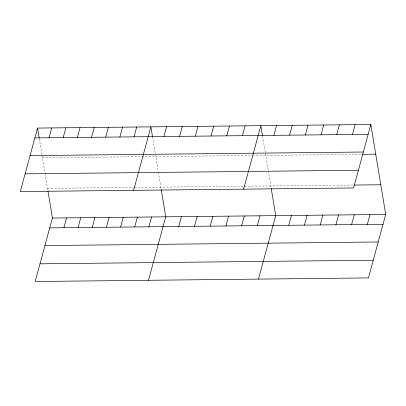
<?xml version="1.0" encoding="UTF-8"?>
<svg xmlns="http://www.w3.org/2000/svg" width="406" height="406" viewBox="0 0 406 406"><rect width="100%" height="100%" fill="white"/><g stroke="black" fill="none" stroke-linecap="round" stroke-linejoin="round"><path stroke-width="0.3" stroke-dasharray="2.03 1.52" d="M42.452 157.767L251.928 155.508M252.557 155.498L361.913 154.321M47.507 188.354L133.726 187.425M134.34 187.42L243.783 186.237M244.412 186.232L353.768 185.05M262.586 136.183L268.234 170.353M268.33 170.951L271.117 187.8M152.499 136.751L158.249 171.54M158.345 172.139L161.233 189.607M39.286 138.593L41.94 154.676M42.041 155.295L44.929 172.763M45.03 173.362L47.812 190.211"/><path stroke-width="0.61" d="M37.545 128.078L20.3 191.551L353.585 187.958L370.83 124.485L37.545 128.078L39.179 137.974M49.04 137.761L51.709 127.926M63.204 137.609L65.873 127.773M47.918 190.83L52.415 218.042L35.17 281.515L368.455 277.922L385.7 214.449L370.83 124.485M77.368 137.456L80.038 127.621M63.904 227.725L66.579 217.89M91.533 137.304L94.202 127.469M78.069 227.573L80.743 217.738M105.697 137.152L108.372 127.317M92.233 227.421L94.908 217.586M119.861 136.995L122.536 127.159M106.402 227.269L109.072 217.433M134.026 136.842L136.7 127.007M120.567 227.111L123.236 217.281M133.62 190.333L150.865 126.855L152.499 136.751M134.731 226.959L137.401 217.124M163.902 136.523L166.577 126.687M148.895 226.807L151.565 216.971M179.614 136.35L182.289 126.515M148.484 280.292L165.729 216.819L161.233 189.607M195.327 136.183L198.001 126.347M178.772 226.487L181.441 216.652M211.039 136.015L213.713 126.18M194.484 226.315L197.154 216.479M226.751 135.843L229.426 126.007M210.196 226.147L212.866 216.312M242.463 135.675L245.138 125.84M225.909 225.98L228.578 216.144M243.6 189.145L260.85 125.667L262.484 135.563M241.621 225.807L244.29 215.972M273.888 135.335L276.562 125.5M257.333 225.64L260.002 215.804M289.6 135.168L292.274 125.332M258.47 279.11L275.715 215.632L271.218 188.42M305.312 134.995L307.981 125.16M288.757 225.3L291.427 215.464M321.024 134.828L323.694 124.992M304.47 225.132L307.139 215.297M336.736 134.655L339.406 124.82M320.182 224.96L322.851 215.124M352.449 134.487L355.118 124.652M335.894 224.792L338.563 214.957M351.606 224.619L354.276 214.784M367.313 224.452L369.988 214.617M34.875 137.913L368.161 134.32M30.064 155.615L363.35 152.017M362.543 154.316L375.738 154.168M25.111 173.854L358.397 170.256M354.397 185.045L380.792 184.76M52.415 218.042L385.7 214.449M49.74 227.878L383.025 224.279M44.934 245.579L378.219 241.981M39.976 263.819L373.261 260.221"/></g></svg>
